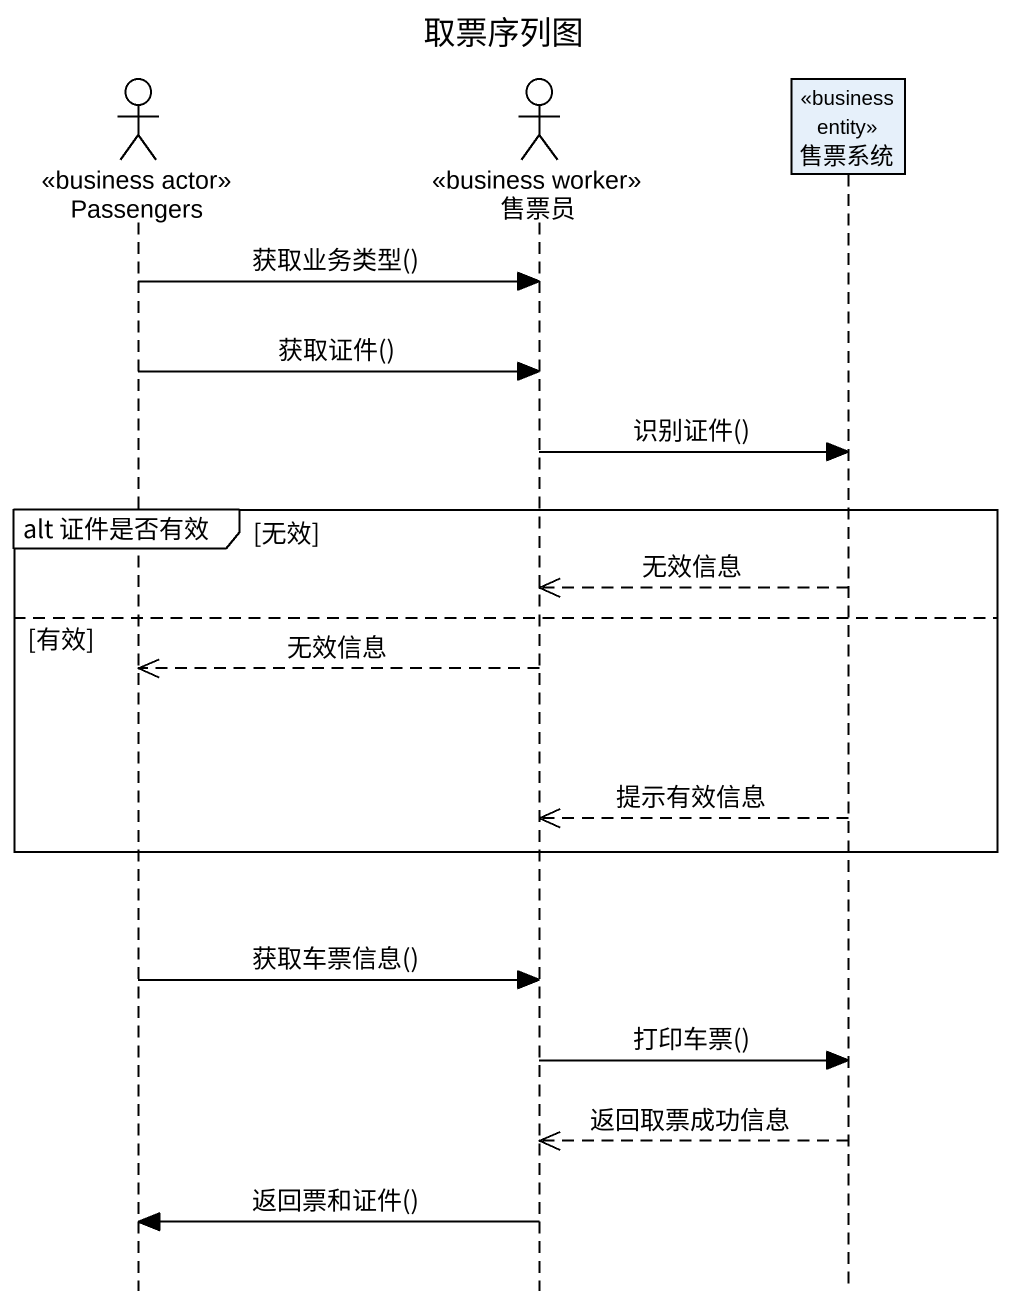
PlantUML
@startuml
title 取票序列图
hide footbox
actor Passengers <<business actor>>
actor 售票员 <<business worker>>
participant 售票系统 <<business entity>>

Passengers -> 售票员 : 获取业务类型()
Passengers -> 售票员 : 获取证件()
售票员 -> 售票系统 : 识别证件()
group alt 证件是否有效 [无效]
  售票系统 -->> 售票员 : 无效信息
else 有效
  售票员 -->> Passengers : 无效信息
  售票系统 -->> 售票员 : 提示有效信息
end
Passengers -> 售票员 : 获取车票信息()
售票员 -> 售票系统 : 打印车票()
售票系统 -->> 售票员 : 返回取票成功信息
售票员 -> Passengers : 返回票和证件()
@enduml
